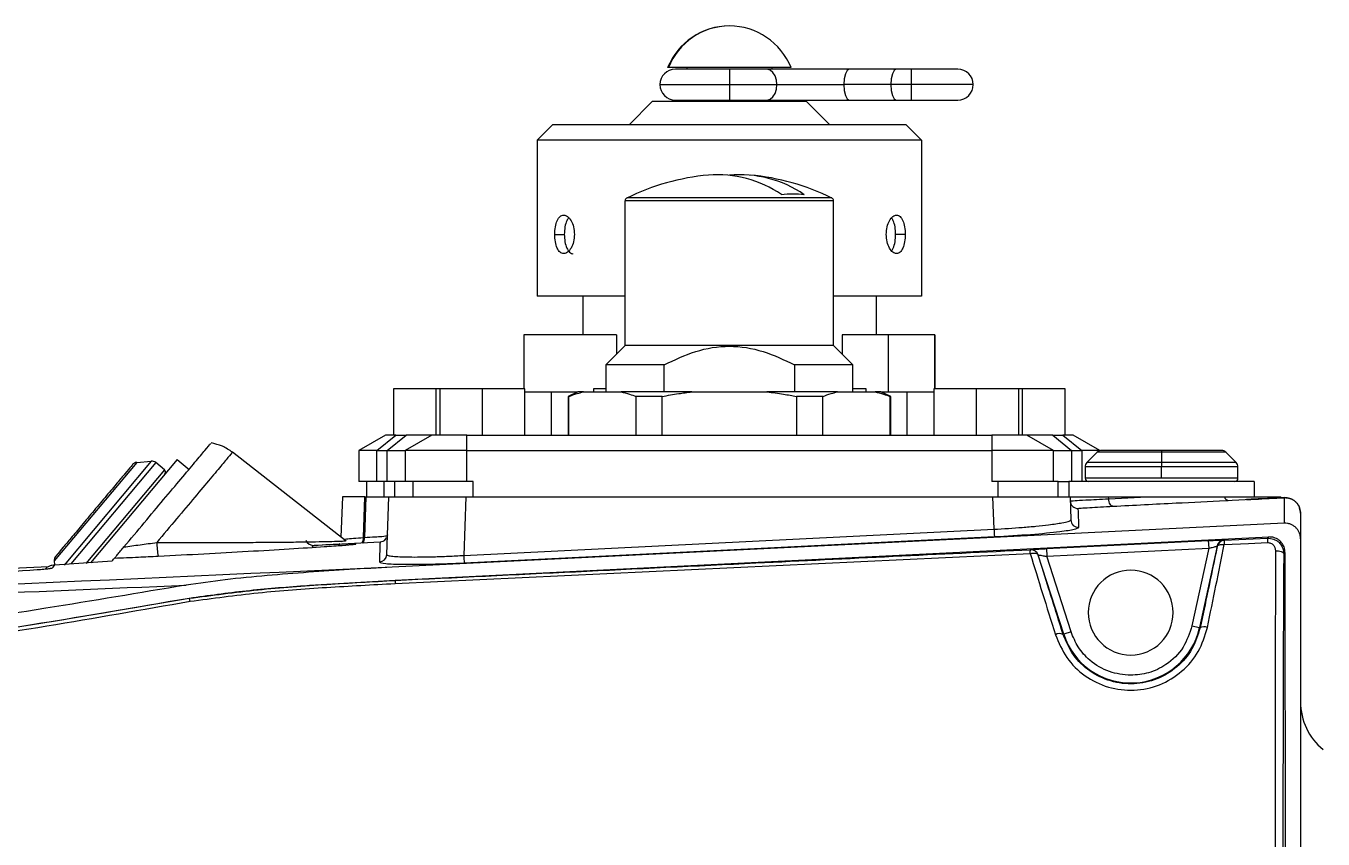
# Model space of a CAD drawing. Header units: millimetres. Extents: x -13464 to 9471, y -517 to 17126.
# Drawn here: x 6416.8 to 6500.8, y 1377.9 to 1430.5 of the extents above; entities that cross this region are included whole.
import ezdxf

# ---------------------------------------------------------------- set-up
doc = ezdxf.new("R2010")
doc.units = ezdxf.units.MM

msp = doc.modelspace()

# ---------------------------------------------------------------- linework, layer by layer
at = {"color": 7, "linetype": 'Continuous', "lineweight": 25}
for p, q in [((6458.421, 1427.845), (6458.354, 1427.845)), ((6466.354, 1427.845), (6458.421, 1427.845)), ((6462.354, 1427.745), (6458.854, 1427.745)), ((6459.604, 1427.845), (6459.604, 1427.745)), ((6464.753, 1427.745), (6462.354, 1427.745)), ((6462.354, 1427.745), (6462.354, 1426.745)), ((6470.108, 1427.745), (6464.753, 1427.745)), ((6465.104, 1427.845), (6465.104, 1427.745)), ((6473.151, 1427.745), (6470.108, 1427.745)), ((6474.154, 1427.745), (6473.151, 1427.745)), ((6477.154, 1427.745), (6474.154, 1427.745)), ((6474.154, 1426.745), (6474.154, 1427.745)), ((6457.854, 1426.745), (6462.354, 1426.745)), ((6462.354, 1426.745), (6465.438, 1426.745)), ((6462.354, 1426.745), (6462.354, 1425.745)), ((6465.438, 1426.745), (6469.774, 1426.745)), ((6472.817, 1426.745), (6469.774, 1426.745)), ((6474.154, 1426.745), (6472.817, 1426.745)), ((6474.154, 1425.745), (6474.154, 1426.745)), ((6478.154, 1426.745), (6474.154, 1426.745)), ((6457.354, 1425.645), (6455.854, 1424.145)), ((6467.354, 1425.645), (6457.354, 1425.645)), ((6458.854, 1425.745), (6462.354, 1425.745)), ((6459.604, 1425.745), (6459.604, 1425.645)), ((6464.753, 1425.745), (6470.108, 1425.745)), ((6465.104, 1425.745), (6465.104, 1425.645)), ((6467.354, 1425.645), (6468.854, 1424.145)), ((6470.108, 1425.745), (6473.151, 1425.745)), ((6473.151, 1425.745), (6474.154, 1425.745)), ((6474.154, 1425.745), (6477.154, 1425.745)), ((6450.904, 1424.145), (6449.904, 1423.145)), ((6473.804, 1424.145), (6450.904, 1424.145)), ((6473.804, 1424.145), (6474.804, 1423.145)), ((6474.804, 1423.145), (6449.904, 1423.145)), ((6449.904, 1423.145), (6449.904, 1413.045)), ((6474.804, 1423.145), (6474.804, 1413.045)), ((6468.992, 1419.401), (6455.716, 1419.401)), ((6469.104, 1419.221), (6455.604, 1419.221)), ((6455.604, 1409.845), (6455.604, 1419.221)), ((6469.104, 1409.845), (6469.104, 1419.221)), ((6451.044, 1417.045), (6451.662, 1417.045)), ((6473.748, 1417.045), (6473.124, 1417.045)), ((6455.604, 1413.045), (6449.904, 1413.045)), ((6452.854, 1413.045), (6452.854, 1410.545)), ((6474.804, 1413.045), (6469.104, 1413.045)), ((6471.854, 1413.045), (6471.854, 1410.545)), ((6449.044, 1410.545), (6449.044, 1407.045)), ((6455.044, 1410.545), (6449.044, 1410.545)), ((6455.044, 1410.545), (6455.044, 1409.285)), ((6469.664, 1410.545), (6469.664, 1409.285)), ((6472.664, 1410.545), (6469.664, 1410.545)), ((6475.664, 1410.545), (6472.664, 1410.545)), ((6472.664, 1406.845), (6472.664, 1410.545)), ((6475.664, 1407.045), (6475.664, 1410.545)), ((6475.664, 1410.545), (6475.664, 1407.045)), ((6455.604, 1409.845), (6454.354, 1408.595)), ((6469.104, 1409.845), (6455.604, 1409.845)), ((6469.104, 1409.845), (6470.354, 1408.595)), ((6458.14, 1408.595), (6454.354, 1408.595)), ((6454.354, 1408.595), (6454.354, 1406.845)), ((6458.14, 1406.845), (6458.14, 1408.595)), ((6470.354, 1408.595), (6466.568, 1408.595)), ((6466.568, 1408.595), (6466.568, 1406.845)), ((6470.354, 1406.845), (6470.354, 1408.595)), ((6440.604, 1407.045), (6440.604, 1404.045)), ((6443.354, 1407.045), (6440.604, 1407.045)), ((6443.604, 1407.045), (6443.354, 1407.045)), ((6443.354, 1404.045), (6443.354, 1407.045)), ((6443.604, 1407.045), (6443.604, 1404.045)), ((6446.354, 1407.045), (6443.604, 1407.045)), ((6446.354, 1404.045), (6446.354, 1407.045)), ((6449.104, 1407.045), (6446.354, 1407.045)), ((6449.104, 1404.045), (6449.104, 1407.045)), ((6449.104, 1406.845), (6450.84, 1406.845)), ((6450.84, 1404.045), (6450.84, 1406.845)), ((6450.84, 1406.845), (6452.547, 1406.845)), ((6452.547, 1406.845), (6451.904, 1406.545)), ((6452.91, 1406.845), (6452.547, 1406.845)), ((6452.91, 1406.845), (6455.343, 1406.845)), ((6453.562, 1407.045), (6453.562, 1406.845)), ((6454.354, 1407.045), (6453.562, 1407.045)), ((6459.921, 1406.845), (6455.343, 1406.845)), ((6459.921, 1406.845), (6464.787, 1406.845)), ((6469.365, 1406.845), (6464.787, 1406.845)), ((6469.365, 1406.845), (6471.798, 1406.845)), ((6471.223, 1407.045), (6470.354, 1407.045)), ((6471.223, 1406.845), (6471.223, 1407.045)), ((6472.161, 1406.845), (6471.798, 1406.845)), ((6472.804, 1406.545), (6472.161, 1406.845)), ((6472.161, 1406.845), (6473.868, 1406.845)), ((6473.868, 1404.045), (6473.868, 1406.845)), ((6473.868, 1406.845), (6475.604, 1406.845)), ((6475.604, 1407.045), (6475.604, 1404.045)), ((6478.354, 1407.045), (6475.604, 1407.045)), ((6478.354, 1404.045), (6478.354, 1407.045)), ((6481.104, 1407.045), (6478.354, 1407.045)), ((6481.104, 1404.045), (6481.104, 1407.045)), ((6481.354, 1407.045), (6481.104, 1407.045)), ((6481.354, 1404.045), (6481.354, 1407.045)), ((6484.104, 1407.045), (6481.354, 1407.045)), ((6484.104, 1404.045), (6484.104, 1407.045)), ((6451.95, 1406.545), (6451.904, 1406.545)), ((6451.904, 1406.545), (6451.904, 1404.045)), ((6451.95, 1404.045), (6451.95, 1406.545)), ((6456.303, 1406.545), (6456.303, 1404.045)), ((6458.001, 1406.545), (6456.303, 1406.545)), ((6458.001, 1404.045), (6458.001, 1406.545)), ((6466.707, 1406.545), (6466.707, 1404.045)), ((6468.404, 1406.545), (6466.707, 1406.545)), ((6468.404, 1404.045), (6468.404, 1406.545)), ((6472.758, 1406.545), (6472.758, 1404.045)), ((6472.804, 1406.545), (6472.758, 1406.545)), ((6472.804, 1404.045), (6472.804, 1406.545)), ((6440.086, 1404.045), (6438.354, 1403.045)), ((6439.526, 1403.045), (6440.75, 1404.045)), ((6440.75, 1404.045), (6440.086, 1404.045)), ((6440.182, 1403.045), (6441.407, 1404.045)), ((6440.75, 1404.045), (6441.407, 1404.045)), ((6443.086, 1404.045), (6441.354, 1403.045)), ((6443.086, 1404.045), (6441.407, 1404.045)), ((6445.354, 1404.045), (6443.086, 1404.045)), ((6445.354, 1403.045), (6445.354, 1404.045)), ((6445.354, 1404.045), (6479.354, 1404.045)), ((6481.622, 1404.045), (6479.354, 1404.045)), ((6479.354, 1404.045), (6479.354, 1403.045)), ((6483.354, 1403.045), (6481.622, 1404.045)), ((6483.301, 1404.045), (6481.622, 1404.045)), ((6483.301, 1404.045), (6484.526, 1403.045)), ((6483.301, 1404.045), (6483.958, 1404.045)), ((6483.958, 1404.045), (6485.182, 1403.045)), ((6484.622, 1404.045), (6483.958, 1404.045)), ((6486.354, 1403.045), (6484.622, 1404.045)), ((6437.529, 1397.176), (6430.163, 1402.931)), ((6439.526, 1403.045), (6438.354, 1403.045)), ((6438.354, 1403.045), (6438.354, 1401.045)), ((6439.526, 1403.045), (6440.182, 1403.045)), ((6439.526, 1401.045), (6439.526, 1403.045)), ((6440.182, 1401.045), (6440.182, 1403.045)), ((6440.182, 1403.045), (6441.354, 1403.045)), ((6445.354, 1403.045), (6441.354, 1403.045)), ((6441.354, 1403.045), (6441.354, 1401.045)), ((6445.354, 1401.045), (6445.354, 1403.045)), ((6445.354, 1403.045), (6479.354, 1403.045)), ((6483.354, 1403.045), (6479.354, 1403.045)), ((6479.354, 1403.045), (6479.354, 1401.045)), ((6483.354, 1401.045), (6483.354, 1403.045)), ((6483.354, 1403.045), (6484.526, 1403.045)), ((6484.526, 1403.045), (6484.526, 1401.045)), ((6484.526, 1403.045), (6485.182, 1403.045)), ((6485.182, 1403.045), (6485.182, 1401.045)), ((6486.354, 1403.045), (6485.182, 1403.045)), ((6486.187, 1402.928), (6485.521, 1402.262)), ((6490.354, 1402.928), (6486.187, 1402.928)), ((6486.354, 1403.028), (6486.354, 1403.045)), ((6490.354, 1403.045), (6490.354, 1402.928)), ((6490.354, 1402.928), (6490.354, 1402.262)), ((6494.521, 1402.928), (6490.354, 1402.928)), ((6495.187, 1402.262), (6494.521, 1402.928)), ((6423.964, 1402.274), (6418.607, 1395.889)), ((6424.902, 1402.356), (6419.257, 1395.628)), ((6425.194, 1402.264), (6419.688, 1395.702)), ((6425.757, 1401.792), (6420.673, 1395.733)), ((6426.585, 1402.468), (6420.972, 1395.779)), ((6423.964, 1402.274), (6424.902, 1402.356)), ((6425.757, 1401.792), (6425.194, 1402.264)), ((6426.585, 1402.468), (6427.351, 1401.825)), ((6485.404, 1401.979), (6485.404, 1401.245)), ((6490.354, 1401.979), (6485.404, 1401.979)), ((6490.354, 1402.262), (6485.521, 1402.262)), ((6490.354, 1402.262), (6490.354, 1401.979)), ((6495.187, 1402.262), (6490.354, 1402.262)), ((6490.354, 1401.245), (6490.354, 1401.979)), ((6495.304, 1401.979), (6490.354, 1401.979)), ((6495.304, 1401.245), (6495.304, 1401.979)), ((6439.526, 1401.045), (6438.354, 1401.045)), ((6438.854, 1401.045), (6438.854, 1400.045)), ((6440.182, 1401.045), (6439.526, 1401.045)), ((6439.996, 1400.045), (6439.996, 1401.045)), ((6441.354, 1401.045), (6440.182, 1401.045)), ((6440.653, 1401.045), (6440.653, 1400.045)), ((6445.354, 1401.045), (6441.354, 1401.045)), ((6441.854, 1401.045), (6441.854, 1400.045)), ((6445.754, 1401.045), (6445.354, 1401.045)), ((6445.754, 1400.045), (6445.754, 1401.045)), ((6479.754, 1401.045), (6479.354, 1401.045)), ((6479.754, 1401.045), (6479.754, 1400.045)), ((6483.654, 1401.045), (6479.754, 1401.045)), ((6483.654, 1400.045), (6483.654, 1401.045)), ((6483.654, 1401.045), (6484.354, 1401.045)), ((6484.354, 1401.045), (6484.354, 1400.045)), ((6496.354, 1401.045), (6484.354, 1401.045)), ((6490.354, 1401.245), (6485.404, 1401.245)), ((6495.304, 1401.245), (6490.354, 1401.245)), ((6496.354, 1401.045), (6496.354, 1400.045)), ((6437.284, 1400.045), (6437.193, 1397.439)), ((6438.656, 1397.41), (6438.748, 1400.045)), ((6438.729, 1397.415), (6438.821, 1400.045)), ((6438.748, 1400.045), (6438.821, 1400.045)), ((6440.154, 1396.307), (6440.284, 1400.045)), ((6445.281, 1400.045), (6445.148, 1396.248)), ((6445.281, 1400.045), (6479.427, 1400.045)), ((6479.5, 1397.946), (6479.427, 1400.045)), ((6484.424, 1400.045), (6484.476, 1398.546)), ((6486.927, 1399.917), (6486.922, 1400.045)), ((6486.922, 1400.045), (6489.405, 1400.045)), ((6486.927, 1399.917), (6489.405, 1400.045)), ((6489.405, 1400.045), (6494.433, 1400.045)), ((6494.51, 1399.806), (6498.305, 1399.993)), ((6498.305, 1399.992), (6496.854, 1399.92)), ((6496.854, 1399.914), (6498.305, 1399.986)), ((6496.854, 1399.914), (6496.854, 1399.92)), ((6498.305, 1398.334), (6440.517, 1395.484)), ((6440.712, 1394.652), (6497.3, 1397.445)), ((6445.148, 1396.248), (6479.5, 1397.946)), ((6497.222, 1397.364), (6497.3, 1397.445)), ((6425.261, 1397.089), (6426.298, 1397.087)), ((6435.596, 1396.899), (6435.302, 1396.863)), ((6435.321, 1396.817), (6435.465, 1396.891)), ((6435.401, 1396.886), (6435.462, 1396.891)), ((6439.723, 1397.105), (6435.588, 1396.901)), ((6437.176, 1397.171), (6437.157, 1397.103)), ((6438.656, 1397.41), (6438.729, 1397.415)), ((6440.017, 1397.209), (6440.147, 1397.386)), ((6481.862, 1396.621), (6481.863, 1396.622)), ((6481.863, 1396.622), (6481.865, 1396.623)), ((6481.887, 1396.623), (6481.886, 1396.621)), ((6482.891, 1396.69), (6493.382, 1397.208)), ((6482.891, 1396.69), (6482.916, 1396.191)), ((6482.916, 1396.191), (6493.407, 1396.709)), ((6493.407, 1396.709), (6492.324, 1391.689)), ((6493.948, 1396.848), (6492.812, 1391.583)), ((6493.382, 1397.208), (6493.407, 1396.709)), ((6493.959, 1396.835), (6493.948, 1396.848)), ((6494.412, 1397.242), (6494.423, 1397.228)), ((6494.423, 1397.228), (6497.222, 1397.364)), ((6499.354, 1397.333), (6499.354, 1285.764)), ((6418.607, 1395.889), (6418.63, 1395.632)), ((6418.662, 1395.638), (6422.373, 1395.892)), ((6440.7, 1394.431), (6481.85, 1396.368)), ((6482.363, 1396.276), (6482.362, 1396.274)), ((6484.012, 1391.149), (6482.363, 1396.276)), ((6484.488, 1391.302), (6482.916, 1396.191)), ((6498.349, 1396.447), (6498.267, 1396.36)), ((6498.349, 1396.447), (6498.355, 1286.666)), ((6418.248, 1395.52), (6410.937, 1395.159)), ((6440.712, 1394.652), (6440.713, 1394.631)), ((6427.363, 1393.472), (6427.361, 1393.486)), ((6492.324, 1391.689), (6492.812, 1391.583)), ((6492.812, 1391.583), (6492.854, 1391.574)), ((6483.976, 1391.137), (6484.012, 1391.149)), ((6484.488, 1391.302), (6484.012, 1391.149))]:
    msp.add_line(p, q, dxfattribs=at)
at = {"color": 7, "linetype": 'Continuous', "lineweight": 25, "flags": 128}
for points in [[(6465.438, 1426.745), (6465.407, 1427.043), (6465.317, 1427.314), (6465.175, 1427.533), (6464.995, 1427.68), (6464.793, 1427.743), (6464.753, 1427.745)], [(6470.108, 1427.745), (6469.981, 1427.669), (6469.872, 1427.452), (6469.8, 1427.128), (6469.774, 1426.745)], [(6473.149, 1427.745), (6473.023, 1427.669), (6472.915, 1427.452), (6472.842, 1427.128), (6472.817, 1426.745)], [(6464.742, 1425.745), (6464.793, 1425.747), (6464.995, 1425.81), (6465.175, 1425.957), (6465.317, 1426.177), (6465.407, 1426.447), (6465.438, 1426.745)], [(6469.774, 1426.745), (6469.8, 1426.362), (6469.872, 1426.038), (6469.981, 1425.821), (6470.108, 1425.745)], [(6472.817, 1426.745), (6472.842, 1426.362), (6472.915, 1426.038), (6473.023, 1425.821), (6473.151, 1425.745)], [(6487.201, 1399.435), (6487.152, 1399.442), (6487.104, 1399.468), (6487.059, 1399.512), (6487.019, 1399.571), (6486.984, 1399.644), (6486.956, 1399.729), (6486.937, 1399.82), (6486.927, 1399.917)], [(6494.51, 1399.806), (6494.594, 1399.81), (6494.659, 1399.814)], [(6440.196, 1397.526), (6440.184, 1397.434), (6440.18, 1397.416)], [(6445.173, 1395.767), (6464.41, 1396.718), (6479.525, 1397.465)], [(6437.087, 1396.975), (6437.102, 1396.996), (6437.121, 1397.027)], [(6494.412, 1396.952), (6495.98, 1397.024), (6497.211, 1397.081)], [(6497.733, 1396.555), (6497.834, 1396.553), (6497.933, 1396.543), (6498.024, 1396.526), (6498.105, 1396.502), (6498.173, 1396.472), (6498.223, 1396.437), (6498.255, 1396.4), (6498.267, 1396.36)], [(6418.345, 1395.419), (6418.387, 1395.427), (6418.5, 1395.439)]]:
    msp.add_lwpolyline(points, dxfattribs=at)
at = {"color": 7, "linetype": 'Continuous', "lineweight": 25}
for centre, radius, start, end in [((6462.354, 1426.232), 4.313, 90, 158.0387), ((6462.373, 1426.302), 4.243, 90.25487, 158.67885), ((6462.354, 1426.232), 4.313, 21.9613, 90), ((6458.854, 1426.745), 1, 90, 180), ((6477.154, 1426.745), 1, 360, 90), ((6458.854, 1426.745), 1, 180, 270), ((6477.154, 1426.745), 1, 270, 360), ((6462.354, 1405.907), 15.038, 95.16752, 116.19489), ((6461.584, 1413.606), 7.302, 55.39979, 94.58857), ((6463.053, 1413.57), 7.335, 55.51104, 95.46837), ((6462.354, 1405.907), 15.038, 63.80511, 84.83248), ((6455.804, 1419.221), 0.2, 116.19489, 180), ((6466.468, 1412.15), 7.502, 84.35227, 95.64773), ((6468.904, 1419.221), 0.2, 0, 63.80511), ((6486.47, 1402.645), 0.4, 90, 135), ((6494.238, 1402.645), 0.4, 45, 90), ((6423.999, 1401.875), 0.4, 95, 140), ((6424.937, 1401.957), 0.4, 50, 95), ((6425.628, 1401.639), 0.2, 320, 50), ((6485.804, 1401.979), 0.4, 135, 180), ((6494.904, 1401.979), 0.4, 360, 45), ((6485.604, 1401.245), 0.2, 180, 270), ((6495.104, 1401.245), 0.2, 270, 0), ((6494.713, 1400.092), 0.284, 189.60409, 259.09132), ((6498.286, 1400.425), 0.444, 238.8372, 259.51134), ((6484.933, 1399.793), 0.5, 182.0015, 272.82449), ((6484.975, 1398.564), 0.5, 182.0464, 272.86635), ((6559.282, 1401.782), 79.874, 182.75262, 183.09806), ((6429.359, 1397.098), 4.099, 180.13358, 192.60891), ((6435.479, 1397.527), 0.637, 207.22759, 268.74462), ((6438.082, 1397.389), 0.575, 323.41875, 2.13634), ((6438.155, 1397.394), 0.574, 323.22957, 2.14514), ((6481.886, 1396.121), 0.5, 89.98702, 92.81258), ((6481.887, 1396.123), 0.5, 89.98702, 92.81259), ((6481.888, 1396.124), 0.5, 17.78308, 92.71084), ((6481.886, 1396.121), 0.5, 17.84091, 89.98597), ((6481.887, 1396.123), 0.5, 17.84091, 89.98597), ((6494.437, 1396.742), 0.5, 92.84082, 167.81115), ((6494.448, 1396.729), 0.5, 92.84082, 167.81115), ((6498.294, 1397.18), 1.088, 170.28907, 185.24518), ((6419.006, 1395.924), 0.4, 140, 185), ((6439.654, 1396.325), 0.5, 272.76464, 357.95915), ((6524.943, 1400.084), 79.886, 182.75265, 183.09804), ((6488.354, 1392.545), 2.75, 0, 180), ((6441.346, 1394.489), 0.648, 167.35297, 185.14728), ((6426.44, 1393.133), 0.984, 8.42579, 20.14659), ((6488.354, 1392.545), 2.75, 180, 0), ((6488.354, 1392.545), 4.561, 197.82598, 347.82598), ((6493.099, 1390.999), 0.625, 69.10018, 113.0102), ((6483.752, 1390.598), 0.584, 67.43718, 117.97231), ((6503.354, 1386.763), 4, 180, 230.60337)]:
    msp.add_arc(centre, radius, start, end, dxfattribs=at)
for points, knots in [([(6462.354, 1425.745), (6462.571, 1425.745), (6463.01, 1425.745), (6463.645, 1425.745), (6464.24, 1425.745), (6464.576, 1425.745), (6464.742, 1425.745)], [0, 0, 0, 0, 0.247759, 0.5, 0.752241, 1, 1, 1, 1]), ([(6451.044, 1417.045), (6451.052, 1417.209), (6451.067, 1417.536), (6451.192, 1417.952), (6451.38, 1418.23), (6451.62, 1418.328), (6451.878, 1418.23), (6452.109, 1417.953), (6452.278, 1417.537), (6452.3, 1417.209), (6452.311, 1417.045)], [0, 0, 0, 0, 0.125053, 0.250006, 0.374898, 0.499777, 0.62472, 0.749786, 0.874845, 1, 1, 1, 1]), ([(6451.945, 1418.114), (6451.901, 1418.058), (6451.791, 1417.921), (6451.687, 1417.533), (6451.67, 1417.208), (6451.662, 1417.045)], [0, 0, 0, 0, 0.253735, 0.626723, 1, 1, 1, 1]), ([(6472.516, 1417.045), (6472.527, 1417.209), (6472.549, 1417.536), (6472.714, 1417.952), (6472.938, 1418.23), (6473.189, 1418.328), (6473.423, 1418.23), (6473.605, 1417.953), (6473.725, 1417.537), (6473.74, 1417.209), (6473.748, 1417.045)], [0, 0, 0, 0, 0.1250532, 0.2500064, 0.3748984, 0.4997772, 0.62472, 0.7497863, 0.8748454, 1, 1, 1, 1]), ([(6473.124, 1417.045), (6473.116, 1417.208), (6473.1, 1417.532), (6473.002, 1417.913), (6472.9, 1418.047), (6472.861, 1418.098)], [0, 0, 0, 0, 0.381199, 0.762096, 1, 1, 1, 1]), ([(6452.311, 1417.045), (6452.3, 1416.881), (6452.278, 1416.554), (6452.109, 1416.138), (6451.879, 1415.861), (6451.621, 1415.763), (6451.38, 1415.86), (6451.192, 1416.138), (6451.067, 1416.553), (6451.052, 1416.881), (6451.044, 1417.045)], [0, 0, 0, 0, 0.125053, 0.250006, 0.374898, 0.499777, 0.62472, 0.749786, 0.874845, 1, 1, 1, 1]), ([(6451.662, 1417.045), (6451.67, 1416.882), (6451.685, 1416.555), (6451.808, 1416.134), (6451.995, 1415.875), (6452.155, 1415.763), (6452.238, 1415.795), (6452.238, 1415.795)], [0, 0, 0, 0, 0.250105, 0.500013, 0.749797, 0.999552, 1, 1, 1, 1]), ([(6473.748, 1417.045), (6473.74, 1416.881), (6473.725, 1416.554), (6473.605, 1416.138), (6473.423, 1415.861), (6473.19, 1415.763), (6472.939, 1415.86), (6472.714, 1416.138), (6472.549, 1416.553), (6472.527, 1416.881), (6472.516, 1417.045)], [0, 0, 0, 0, 0.125053, 0.250006, 0.374898, 0.499777, 0.62472, 0.749786, 0.874845, 1, 1, 1, 1]), ([(6472.861, 1415.992), (6472.9, 1416.043), (6473.002, 1416.177), (6473.1, 1416.557), (6473.116, 1416.882), (6473.124, 1417.045)], [0, 0, 0, 0, 0.2372295, 0.6184673, 1, 1, 1, 1]), ([(6458.14, 1408.595), (6458.805, 1408.914), (6460.136, 1409.553), (6462.353, 1409.916), (6464.572, 1409.553), (6465.903, 1408.914), (6466.568, 1408.595)], [0, 0, 0, 0, 0.249814, 0.499934, 0.75007, 1, 1, 1, 1]), ([(6451.95, 1406.545), (6452.128, 1406.611), (6452.447, 1406.729), (6452.769, 1406.81), (6452.91, 1406.845)], [0, 0, 0, 0, 0.559978, 1, 1, 1, 1]), ([(6455.343, 1406.845), (6455.523, 1406.799), (6455.845, 1406.717), (6456.163, 1406.597), (6456.303, 1406.545)], [0, 0, 0, 0, 0.5599784, 1, 1, 1, 1]), ([(6458.001, 1406.545), (6458.357, 1406.611), (6458.995, 1406.729), (6459.638, 1406.81), (6459.921, 1406.845)], [0, 0, 0, 0, 0.559978, 1, 1, 1, 1]), ([(6464.787, 1406.845), (6465.147, 1406.799), (6465.79, 1406.717), (6466.427, 1406.597), (6466.707, 1406.545)], [0, 0, 0, 0, 0.5599784, 1, 1, 1, 1]), ([(6468.404, 1406.545), (6468.583, 1406.611), (6468.902, 1406.729), (6469.223, 1406.81), (6469.365, 1406.845)], [0, 0, 0, 0, 0.559978, 1, 1, 1, 1]), ([(6471.798, 1406.845), (6471.978, 1406.799), (6472.299, 1406.717), (6472.618, 1406.597), (6472.758, 1406.545)], [0, 0, 0, 0, 0.559978, 1, 1, 1, 1]), ([(6423.133, 1396.798), (6423.574, 1397.323), (6424.456, 1398.375), (6425.727, 1399.89), (6426.857, 1401.236), (6427.781, 1402.338), (6428.425, 1403.105), (6428.764, 1403.508), (6428.748, 1403.489), (6428.742, 1403.482)], [0, 0, 0, 0, 0.151988, 0.3043411, 0.4566682, 0.6085744, 0.7605918, 0.9129352, 1, 1, 1, 1]), ([(6430.163, 1402.931), (6429.951, 1403.075), (6429.527, 1403.365), (6429.025, 1403.476), (6428.773, 1403.532)], [0, 0, 0, 0, 0.498387, 1, 1, 1, 1]), ([(6430.149, 1402.914), (6430.154, 1402.92), (6430.204, 1402.98), (6430.004, 1402.741), (6429.534, 1402.181), (6428.754, 1401.252), (6427.748, 1400.052), (6426.564, 1398.642), (6425.695, 1397.606), (6425.261, 1397.089)], [0, 0, 0, 0, 0.016439, 0.180366, 0.344292, 0.508219, 0.672146, 0.836073, 1, 1, 1, 1]), ([(6490.354, 1403.045), (6489.987, 1403.045), (6489.155, 1403.045), (6488.059, 1403.045), (6487.182, 1403.045), (6486.59, 1403.045), (6486.511, 1403.045), (6486.47, 1403.045)], [0, 0, 0, 0, 0.180825, 0.409552, 0.590377, 0.789795, 1, 1, 1, 1]), ([(6494.238, 1403.045), (6494.197, 1403.045), (6494.117, 1403.045), (6493.526, 1403.045), (6492.649, 1403.045), (6491.553, 1403.045), (6490.721, 1403.045), (6490.354, 1403.045)], [0, 0, 0, 0, 0.210205, 0.409623, 0.590448, 0.819175, 1, 1, 1, 1]), ([(6423.693, 1402.132), (6423.673, 1402.109), (6423.629, 1402.056), (6423.262, 1401.619), (6422.698, 1400.947), (6422.006, 1400.123), (6421.196, 1399.157), (6420.386, 1398.191), (6419.694, 1397.367), (6419.13, 1396.694), (6418.763, 1396.258), (6418.719, 1396.205), (6418.699, 1396.181)], [0, 0, 0, 0, 0.0904125, 0.2047762, 0.2951887, 0.3948976, 0.5, 0.6051024, 0.7048113, 0.7952238, 0.9095875, 1, 1, 1, 1]), ([(6438.748, 1400.045), (6438.284, 1400.045), (6437.455, 1400.045), (6437.336, 1400.045), (6437.284, 1400.045)], [0, 0, 0, 0, 0.5599968, 1, 1, 1, 1]), ([(6438.821, 1400.045), (6439.284, 1400.045), (6440.113, 1400.045), (6440.232, 1400.045), (6440.284, 1400.045)], [0, 0, 0, 0, 0.5599968, 1, 1, 1, 1]), ([(6440.284, 1400.045), (6440.372, 1400.045), (6440.555, 1400.045), (6441.907, 1400.045), (6443.588, 1400.045), (6444.731, 1400.045), (6445.281, 1400.045)], [0, 0, 0, 0, 0.270317, 0.56241, 0.789679, 1, 1, 1, 1]), ([(6479.427, 1400.045), (6480.135, 1400.045), (6481.609, 1400.045), (6483.285, 1400.045), (6484.26, 1400.045), (6484.371, 1400.045), (6484.424, 1400.045)], [0, 0, 0, 0, 0.270317, 0.56241, 0.789679, 1, 1, 1, 1]), ([(6484.424, 1400.045), (6484.465, 1400.045), (6484.55, 1400.045), (6485.304, 1400.045), (6486.313, 1400.045), (6486.922, 1400.045)], [0, 0, 0, 0, 0.276549, 0.562662, 1, 1, 1, 1]), ([(6494.433, 1400.045), (6495.2, 1400.045), (6496.735, 1400.045), (6497.616, 1400.045), (6498.056, 1400.045)], [0, 0, 0, 0, 0.500395, 1, 1, 1, 1]), ([(6498.305, 1399.992), (6498.43, 1399.985), (6498.623, 1399.974), (6498.861, 1399.863), (6499.026, 1399.743), (6499.164, 1399.591), (6499.301, 1399.365), (6499.332, 1399.171), (6499.353, 1399.045)], [0, 0, 0, 0, 0.237478, 0.367522, 0.497198, 0.628035, 0.758506, 1, 1, 1, 1]), ([(6498.305, 1399.986), (6498.305, 1399.89), (6498.305, 1399.7), (6498.305, 1398.789), (6498.305, 1398.334)], [0, 0, 0, 0, 0.500547, 1, 1, 1, 1]), ([(6499.352, 1399.045), (6499.331, 1399.17), (6499.299, 1399.363), (6499.161, 1399.589), (6499.023, 1399.739), (6498.858, 1399.858), (6498.621, 1399.968), (6498.429, 1399.979), (6498.305, 1399.986)], [0, 0, 0, 0, 0.241815, 0.372662, 0.503126, 0.633085, 0.762667, 1, 1, 1, 1]), ([(6484.433, 1399.776), (6484.496, 1399.783), (6484.61, 1399.796), (6485.471, 1399.842), (6486.396, 1399.89), (6486.927, 1399.917)], [0, 0, 0, 0, 0.34116, 0.622028, 1, 1, 1, 1]), ([(6484.958, 1399.294), (6484.996, 1399.3), (6485.073, 1399.312), (6485.751, 1399.357), (6486.652, 1399.405), (6487.201, 1399.435)], [0, 0, 0, 0, 0.280576, 0.561352, 1, 1, 1, 1]), ([(6487.201, 1399.435), (6488.566, 1399.505), (6491.002, 1399.632), (6493.438, 1399.753), (6494.51, 1399.806)], [0, 0, 0, 0, 0.56, 1, 1, 1, 1]), ([(6496.854, 1399.92), (6496.771, 1399.916), (6496.617, 1399.909), (6496.371, 1399.897), (6496.167, 1399.886), (6496.013, 1399.878), (6495.892, 1399.871), (6495.829, 1399.867), (6495.892, 1399.869), (6496.014, 1399.875), (6496.171, 1399.881), (6496.381, 1399.891), (6496.629, 1399.903), (6496.776, 1399.91), (6496.854, 1399.914)], [0, 0, 0, 0, 0.079214, 0.147371, 0.250106, 0.315528, 0.379043, 0.499812, 0.621873, 0.685138, 0.749708, 0.858993, 0.925586, 1, 1, 1, 1]), ([(6479.5, 1397.946), (6480.125, 1397.983), (6481.087, 1398.04), (6482.25, 1398.144), (6483.169, 1398.242), (6483.887, 1398.352), (6484.383, 1398.457), (6484.443, 1398.515), (6484.476, 1398.546)], [0, 0, 0, 0, 0.237759, 0.365942, 0.500021, 0.689135, 0.829448, 1, 1, 1, 1]), ([(6499.354, 1397.333), (6499.35, 1397.401), (6499.342, 1397.536), (6499.279, 1397.73), (6499.182, 1397.908), (6499.049, 1398.063), (6498.889, 1398.189), (6498.706, 1398.278), (6498.508, 1398.332), (6498.373, 1398.333), (6498.305, 1398.334)], [0, 0, 0, 0, 0.124779, 0.250037, 0.374444, 0.4998, 0.624156, 0.749464, 0.874492, 1, 1, 1, 1]), ([(6499.354, 1398.987), (6499.354, 1398.998), (6499.354, 1399.017), (6499.353, 1399.037), (6499.352, 1399.045)], [0, 0, 0, 0, 0.56, 1, 1, 1, 1]), ([(6499.353, 1399.045), (6499.353, 1399.035), (6499.354, 1399.018), (6499.354, 1399.001), (6499.354, 1398.993)], [0, 0, 0, 0, 0.56, 1, 1, 1, 1]), ([(6499.354, 1398.987), (6499.354, 1398.872), (6499.354, 1398.667), (6499.354, 1397.741), (6499.354, 1397.333)], [0, 0, 0, 0, 0.559987, 1, 1, 1, 1]), ([(6438.729, 1397.415), (6438.956, 1397.428), (6439.403, 1397.454), (6440.02, 1397.497), (6440.126, 1397.514), (6440.196, 1397.526)], [0, 0, 0, 0, 0.262116, 0.516492, 1, 1, 1, 1]), ([(6440.198, 1397.586), (6440.19, 1397.527), (6440.173, 1397.406), (6440.063, 1397.245), (6439.904, 1397.132), (6439.782, 1397.114), (6439.723, 1397.105)], [0, 0, 0, 0, 0.243658, 0.500024, 0.756378, 1, 1, 1, 1]), ([(6479.525, 1397.465), (6480.333, 1397.511), (6481.948, 1397.605), (6483.745, 1397.785), (6484.813, 1397.947), (6484.938, 1398.026), (6485, 1398.065)], [0, 0, 0, 0, 0.280083, 0.559636, 0.779816, 1, 1, 1, 1]), ([(6498.349, 1396.447), (6498.341, 1396.542), (6498.325, 1396.739), (6498.188, 1397.018), (6497.96, 1397.262), (6497.649, 1397.428), (6497.413, 1397.44), (6497.3, 1397.445)], [0, 0, 0, 0, 0.176188, 0.366743, 0.563784, 0.79093, 1, 1, 1, 1]), ([(6422.528, 1396.078), (6422.531, 1396.081), (6422.537, 1396.088), (6422.574, 1396.132), (6422.633, 1396.202), (6422.714, 1396.298), (6422.81, 1396.414), (6422.95, 1396.58), (6423.06, 1396.711), (6423.133, 1396.798)], [0, 0, 0, 0, 0.128374, 0.2503915, 0.374695, 0.499994, 0.6199152, 0.7503206, 1, 1, 1, 1]), ([(6423.133, 1396.798), (6423.476, 1396.844), (6424.162, 1396.937), (6424.894, 1397.038), (6425.261, 1397.089)], [0, 0, 0, 0, 0.500192, 1, 1, 1, 1]), ([(6425.36, 1396.203), (6426.35, 1396.254), (6428.33, 1396.356), (6431.203, 1396.516), (6433.889, 1396.675), (6435.965, 1396.808), (6437.345, 1396.906), (6438.088, 1396.967), (6438.275, 1397.002), (6437.489, 1396.983), (6436.141, 1396.922), (6435.465, 1396.891)], [0, 0, 0, 0, 0.1248911, 0.249779, 0.3746875, 0.4998806, 0.5834948, 0.6672262, 0.7504809, 0.8748461, 1, 1, 1, 1]), ([(6426.298, 1397.087), (6426.625, 1397.086), (6427.561, 1397.084), (6429.076, 1397.086), (6430.716, 1397.091), (6432.143, 1397.1), (6433.401, 1397.11), (6434.538, 1397.123), (6435.584, 1397.138), (6436.447, 1397.155), (6437.096, 1397.171), (6437.469, 1397.187), (6437.469, 1397.195), (6437.469, 1397.198)], [0, 0, 0, 0, 0.064134, 0.18369, 0.30221, 0.39841, 0.485843, 0.581055, 0.667904, 0.760983, 0.84701, 0.936283, 1, 1, 1, 1]), ([(6435.465, 1396.891), (6435.488, 1396.893), (6435.53, 1396.897), (6435.57, 1396.9), (6435.588, 1396.901)], [0, 0, 0, 0, 0.559937, 1, 1, 1, 1]), ([(6437.384, 1397.29), (6437.422, 1397.298), (6437.505, 1397.316), (6437.99, 1397.359), (6438.432, 1397.393), (6438.656, 1397.41)], [0, 0, 0, 0, 0.300631, 0.645552, 1, 1, 1, 1]), ([(6439.723, 1397.105), (6439.721, 1397.051), (6439.718, 1396.945), (6439.692, 1396.199), (6439.678, 1395.826)], [0, 0, 0, 0, 0.499956, 1, 1, 1, 1]), ([(6440.713, 1394.631), (6448.5, 1395.007), (6462.216, 1395.671), (6475.933, 1396.334), (6481.862, 1396.621)], [0, 0, 0, 0, 0.567757, 1, 1, 1, 1]), ([(6481.85, 1396.368), (6481.849, 1396.407), (6481.849, 1396.487), (6481.852, 1396.59), (6481.858, 1396.609), (6481.862, 1396.621)], [0, 0, 0, 0, 0.276623, 0.562598, 1, 1, 1, 1]), ([(6481.865, 1396.623), (6481.89, 1396.627), (6481.944, 1396.634), (6482.222, 1396.653), (6482.556, 1396.673), (6482.781, 1396.685), (6482.891, 1396.69)], [0, 0, 0, 0, 0.2676998, 0.5559606, 0.7842519, 1, 1, 1, 1]), ([(6493.959, 1396.835), (6493.759, 1395.875), (6493.402, 1394.16), (6493.022, 1392.365), (6492.854, 1391.574)], [0, 0, 0, 0, 0.559846, 1, 1, 1, 1]), ([(6493.322, 1391.583), (6493.511, 1392.493), (6493.89, 1394.326), (6494.237, 1396.073), (6494.412, 1396.952)], [0, 0, 0, 0, 0.496778, 1, 1, 1, 1]), ([(6493.382, 1397.208), (6493.527, 1397.215), (6493.826, 1397.229), (6494.169, 1397.241), (6494.374, 1397.246), (6494.4, 1397.243), (6494.412, 1397.242)], [0, 0, 0, 0, 0.275648, 0.567006, 0.791627, 1, 1, 1, 1]), ([(6493.407, 1396.709), (6493.486, 1396.731), (6493.624, 1396.769), (6493.773, 1396.81), (6493.859, 1396.831), (6493.909, 1396.843), (6493.941, 1396.849), (6493.946, 1396.848), (6493.948, 1396.848)], [0, 0, 0, 0, 0.297984, 0.519077, 0.646787, 0.768842, 0.886215, 1, 1, 1, 1]), ([(6493.959, 1396.835), (6493.971, 1396.857), (6493.994, 1396.902), (6494.1, 1396.947), (6494.245, 1396.967), (6494.357, 1396.957), (6494.412, 1396.952)], [0, 0, 0, 0, 0.242295, 0.5, 0.757705, 1, 1, 1, 1]), ([(6494.429, 1397.223), (6494.393, 1397.224), (6494.347, 1397.225), (6494.301, 1397.205), (6494.292, 1397.2)], [0, 0, 0, 0, 0.79053, 1, 1, 1, 1]), ([(6494.423, 1397.228), (6494.421, 1397.223), (6494.416, 1397.212), (6494.41, 1397.127), (6494.411, 1397.018), (6494.412, 1396.952)], [0, 0, 0, 0, 0.276244, 0.562886, 1, 1, 1, 1]), ([(6497.211, 1397.081), (6497.247, 1397.08), (6497.319, 1397.079), (6497.421, 1397.047), (6497.513, 1396.996), (6497.617, 1396.905), (6497.712, 1396.759), (6497.726, 1396.623), (6497.733, 1396.555)], [0, 0, 0, 0, 0.122779, 0.245799, 0.370437, 0.49522, 0.747074, 1, 1, 1, 1]), ([(6497.222, 1397.364), (6497.353, 1397.356), (6497.554, 1397.343), (6497.799, 1397.221), (6497.993, 1397.071), (6498.143, 1396.869), (6498.247, 1396.62), (6498.26, 1396.452), (6498.267, 1396.36)], [0, 0, 0, 0, 0.236295, 0.364748, 0.499956, 0.688052, 0.828643, 1, 1, 1, 1]), ([(6422.373, 1395.892), (6422.405, 1395.931), (6422.464, 1396), (6422.509, 1396.054), (6422.528, 1396.078)], [0, 0, 0, 0, 0.560023, 1, 1, 1, 1]), ([(6422.528, 1396.078), (6423.035, 1396.098), (6423.939, 1396.134), (6424.926, 1396.182), (6425.36, 1396.203)], [0, 0, 0, 0, 0.560501, 1, 1, 1, 1]), ([(6439.678, 1395.826), (6439.76, 1395.788), (6439.922, 1395.714), (6441.192, 1395.666), (6443.012, 1395.676), (6444.452, 1395.737), (6445.173, 1395.767)], [0, 0, 0, 0, 0.250508, 0.500141, 0.749923, 1, 1, 1, 1]), ([(6440.154, 1396.307), (6440.174, 1396.285), (6440.213, 1396.243), (6440.62, 1396.182), (6441.53, 1396.137), (6442.892, 1396.152), (6444.145, 1396.195), (6444.812, 1396.23), (6445.148, 1396.248)], [0, 0, 0, 0, 0.132655, 0.260393, 0.500274, 0.744722, 0.871112, 1, 1, 1, 1]), ([(6481.85, 1396.368), (6481.907, 1396.381), (6482.027, 1396.406), (6482.19, 1396.397), (6482.314, 1396.354), (6482.347, 1396.3), (6482.362, 1396.274)], [0, 0, 0, 0, 0.241318, 0.5, 0.758682, 1, 1, 1, 1]), ([(6481.85, 1396.368), (6482.11, 1395.517), (6482.626, 1393.825), (6483.195, 1392.014), (6483.478, 1391.114)], [0, 0, 0, 0, 0.5029243, 1, 1, 1, 1]), ([(6483.976, 1391.137), (6483.663, 1392.129), (6483.103, 1393.901), (6482.589, 1395.549), (6482.362, 1396.274)], [0, 0, 0, 0, 0.55977, 1, 1, 1, 1]), ([(6482.363, 1396.276), (6482.363, 1396.276), (6482.363, 1396.276), (6482.364, 1396.276), (6482.364, 1396.277)], [0, 0, 0, 0, 0.560038, 1, 1, 1, 1]), ([(6482.364, 1396.277), (6482.368, 1396.277), (6482.375, 1396.277), (6482.411, 1396.274), (6482.464, 1396.267), (6482.551, 1396.254), (6482.7, 1396.228), (6482.837, 1396.204), (6482.916, 1396.191)], [0, 0, 0, 0, 0.113318, 0.230654, 0.352998, 0.481226, 0.702459, 1, 1, 1, 1]), ([(6497.733, 1396.555), (6497.729, 1394.914), (6497.721, 1391.648), (6497.715, 1386.559), (6497.71, 1381.49), (6497.708, 1378.098), (6497.707, 1376.403)], [0, 0, 0, 0, 0.252361, 0.502078, 0.751218, 1, 1, 1, 1]), ([(6498.267, 1396.36), (6498.263, 1395.702), (6498.253, 1394.25), (6498.243, 1391.771), (6498.233, 1388.967), (6498.225, 1385.492), (6498.217, 1381.288), (6498.212, 1378.079), (6498.21, 1376.369)], [0, 0, 0, 0, 0.103687, 0.228757, 0.375891, 0.525139, 0.746931, 1, 1, 1, 1]), ([(6440.517, 1395.484), (6420.987, 1394.599), (6393.784, 1393.365), (6358.912, 1391.775), (6343.565, 1391.07), (6335.891, 1390.718)], [0, 0, 0, 0, 0.560004, 0.780006, 1, 1, 1, 1]), ([(6385.255, 1393.39), (6388.043, 1393.532), (6393.601, 1393.815), (6401.833, 1394.294), (6409.908, 1394.801), (6414.968, 1395.153), (6417.506, 1395.33)], [0, 0, 0, 0, 0.249923, 0.498259, 0.748286, 1, 1, 1, 1]), ([(6417.506, 1395.33), (6417.655, 1395.341), (6417.951, 1395.363), (6418.362, 1395.403), (6418.448, 1395.425), (6418.5, 1395.439)], [0, 0, 0, 0, 0.281266, 0.562225, 1, 1, 1, 1]), ([(6418.662, 1395.638), (6418.594, 1395.63), (6418.463, 1395.615), (6418.264, 1395.535), (6418.131, 1395.463), (6418.079, 1395.411), (6418.078, 1395.411)], [0, 0, 0, 0, 0.344827, 0.665318, 0.997271, 1, 1, 1, 1]), ([(6418.5, 1395.439), (6418.532, 1395.478), (6418.588, 1395.549), (6418.64, 1395.611), (6418.662, 1395.638)], [0, 0, 0, 0, 0.55999, 1, 1, 1, 1]), ([(6440.517, 1395.484), (6439.589, 1395.436), (6437.779, 1395.341), (6435.076, 1395.162), (6432.394, 1394.946), (6429.744, 1394.7), (6427.998, 1394.447), (6427.155, 1394.324)], [0, 0, 0, 0, 0.207786, 0.405202, 0.605653, 0.809478, 1, 1, 1, 1]), ([(6427.155, 1394.324), (6424.127, 1393.818), (6417.747, 1392.75), (6408.344, 1391.323), (6398.577, 1389.915), (6388.966, 1388.583), (6379.156, 1387.284), (6369.554, 1385.971), (6359.907, 1384.877), (6351.271, 1385.11), (6343.718, 1385.154), (6337.27, 1384.794), (6331.438, 1383.914), (6326.326, 1382.351), (6321.904, 1380.437), (6317.711, 1378.033), (6313.819, 1375.168), (6310.268, 1371.888), (6307.113, 1368.234), (6304.385, 1364.258), (6302.121, 1360.003), (6300.338, 1355.517), (6299.071, 1350.856), (6298.328, 1346.08), (6298.127, 1341.256), (6298.455, 1336.444), (6299.315, 1331.702), (6300.69, 1327.075), (6302.572, 1322.624), (6304.929, 1318.404), (6307.736, 1314.477), (6310.949, 1310.886), (6314.539, 1307.673), (6318.468, 1304.871), (6322.705, 1302.524), (6327.166, 1300.667), (6331.982, 1299.271), (6337.085, 1298.522), (6341.002, 1298.225), (6343.528, 1298.102), (6344.691, 1298.057), (6345.883, 1298.022), (6347.104, 1297.997), (6348.354, 1297.981), (6349.634, 1297.976), (6350.537, 1297.978), (6352.09, 1297.991), (6354.217, 1298.014), (6357.324, 1297.932), (6360.357, 1297.771), (6363.389, 1297.53), (6366.289, 1297.232), (6369.075, 1296.873), (6371.553, 1296.554), (6373.989, 1296.243), (6376.525, 1295.92), (6379.496, 1295.542), (6382.127, 1295.208), (6384.207, 1294.944), (6385.534, 1294.775), (6386.672, 1294.631), (6387.621, 1294.51), (6388.379, 1294.413), (6390.895, 1294.093), (6395.018, 1293.564), (6400.597, 1292.839), (6405.843, 1292.147), (6411.13, 1291.433), (6416.543, 1290.678), (6421.858, 1289.914), (6425.271, 1289.397), (6426.914, 1289.148)], [0, 0, 0, 0, 0.029869, 0.06295, 0.09255, 0.125894, 0.157367, 0.188841, 0.220243, 0.251658, 0.272777, 0.293748, 0.314461, 0.329981, 0.345629, 0.361265, 0.376906, 0.392557, 0.408209, 0.423785, 0.439382, 0.455018, 0.470656, 0.486289, 0.501957, 0.51754, 0.53313, 0.548764, 0.564411, 0.580064, 0.595707, 0.611286, 0.626864, 0.642495, 0.65815, 0.673889, 0.689427, 0.706811, 0.723967, 0.727648, 0.731422, 0.73529, 0.739252, 0.743308, 0.747458, 0.751702, 0.752096, 0.762567, 0.7724, 0.782337, 0.792125, 0.801994, 0.810704, 0.819455, 0.826304, 0.834599, 0.844341, 0.855442, 0.860404, 0.864745, 0.868466, 0.871567, 0.874048, 0.875909, 0.896248, 0.914495, 0.930652, 0.947747, 0.966412, 0.983829, 1, 1, 1, 1]), ([(6335.86, 1390.472), (6346.006, 1390.87), (6366.295, 1391.666), (6396.724, 1393.038), (6417.011, 1393.896), (6427.155, 1394.324)], [0, 0, 0, 0, 0.333376, 0.666682, 1, 1, 1, 1]), ([(6427.361, 1393.486), (6428.588, 1393.656), (6431.058, 1393.997), (6435.514, 1394.356), (6438.739, 1394.54), (6440.712, 1394.652)], [0, 0, 0, 0, 0.27719, 0.557787, 1, 1, 1, 1]), ([(6427.363, 1393.472), (6428.847, 1393.67), (6431.806, 1394.066), (6436.265, 1394.389), (6439.231, 1394.55), (6440.713, 1394.631)], [0, 0, 0, 0, 0.3346339, 0.6674508, 1, 1, 1, 1]), ([(6427.413, 1393.277), (6428.883, 1393.475), (6431.824, 1393.872), (6436.262, 1394.192), (6439.221, 1394.351), (6440.7, 1394.431)], [0, 0, 0, 0, 0.333218, 0.666595, 1, 1, 1, 1]), ([(6427.149, 1290.008), (6422.885, 1290.684), (6414.356, 1292.037), (6401.534, 1293.856), (6388.708, 1295.63), (6375.86, 1297.259), (6362.997, 1299.242), (6352.158, 1299.184), (6343.537, 1299.317), (6337.165, 1299.763), (6330.903, 1300.765), (6324.922, 1302.776), (6319.321, 1305.625), (6313.849, 1309.517), (6308.789, 1314.554), (6304.437, 1320.741), (6301.265, 1327.601), (6299.345, 1334.92), (6298.765, 1342.452), (6299.542, 1349.979), (6301.653, 1357.229), (6305.037, 1363.997), (6309.558, 1370.045), (6314.796, 1374.913), (6320.38, 1378.619), (6326.089, 1381.277), (6332.121, 1383.07), (6338.379, 1383.86), (6344.682, 1384.196), (6352.589, 1384.145), (6362.086, 1383.91), (6373.027, 1385.441), (6383.923, 1386.875), (6394.8, 1388.387), (6405.669, 1389.965), (6416.529, 1391.63), (6423.75, 1392.867), (6427.361, 1393.486)], [0, 0, 0, 0, 0.042375, 0.084738, 0.127086, 0.169425, 0.211887, 0.254538, 0.275563, 0.296512, 0.317184, 0.337604, 0.358158, 0.378642, 0.40326, 0.427843, 0.452493, 0.477036, 0.501708, 0.52622, 0.550901, 0.575404, 0.600085, 0.624603, 0.645193, 0.665612, 0.68619, 0.70667, 0.72735, 0.748108, 0.784272, 0.820359, 0.856269, 0.892185, 0.92811, 0.964051, 1, 1, 1, 1]), ([(6307.395, 1366.999), (6308.556, 1368.435), (6310.876, 1371.303), (6315.035, 1374.964), (6319.594, 1378.093), (6324.489, 1380.561), (6329.583, 1382.362), (6335.625, 1383.606), (6342.597, 1384.105), (6350.42, 1384.202), (6358.22, 1383.854), (6370.28, 1384.801), (6386.465, 1387.269), (6406.968, 1390.038), (6420.565, 1392.327), (6427.363, 1393.472)], [0, 0, 0, 0, 0.043889, 0.087722, 0.131372, 0.175249, 0.217875, 0.25965, 0.321725, 0.383979, 0.445991, 0.507406, 0.671569, 0.835809, 1, 1, 1, 1]), ([(6408.844, 1390.207), (6411.944, 1390.69), (6418.144, 1391.656), (6424.323, 1392.737), (6427.413, 1393.277)], [0, 0, 0, 0, 0.499965, 1, 1, 1, 1]), ([(6483.478, 1391.114), (6483.692, 1390.601), (6484.12, 1389.58), (6485.352, 1388.388), (6486.878, 1387.636), (6488.58, 1387.428), (6490.257, 1387.788), (6491.712, 1388.677), (6492.832, 1389.984), (6493.158, 1391.049), (6493.322, 1391.583)], [0, 0, 0, 0, 0.126172, 0.251471, 0.376322, 0.500871, 0.625302, 0.749818, 0.874631, 1, 1, 1, 1]), ([(6492.854, 1391.574), (6492.707, 1391.099), (6492.41, 1390.146), (6491.399, 1388.974), (6490.085, 1388.174), (6488.569, 1387.849), (6487.035, 1388.035), (6485.665, 1388.705), (6484.556, 1389.765), (6484.171, 1390.676), (6483.976, 1391.137)], [0, 0, 0, 0, 0.124617, 0.249991, 0.374733, 0.499394, 0.624708, 0.749018, 0.872813, 1, 1, 1, 1]), ([(6492.324, 1391.689), (6492.165, 1391.209), (6491.837, 1390.222), (6490.765, 1389.184), (6489.55, 1388.585), (6488.745, 1388.517), (6488.354, 1388.484)], [0, 0, 0, 0, 0.272764, 0.561788, 0.787235, 1, 1, 1, 1]), ([(6488.354, 1388.484), (6487.887, 1388.531), (6486.928, 1388.627), (6485.753, 1389.344), (6484.911, 1390.27), (6484.627, 1390.964), (6484.488, 1391.302)], [0, 0, 0, 0, 0.273793, 0.561527, 0.786207, 1, 1, 1, 1])]:
    msp.add_open_spline(points, degree=3, knots=knots, dxfattribs=at)
msp.add_open_spline([(6485, 1398.065), (6484.99, 1398.377), (6484.968, 1399), (6484.961, 1399.196), (6484.958, 1399.294)], degree=3, dxfattribs=at)

doc.saveas('drawing.dxf')
